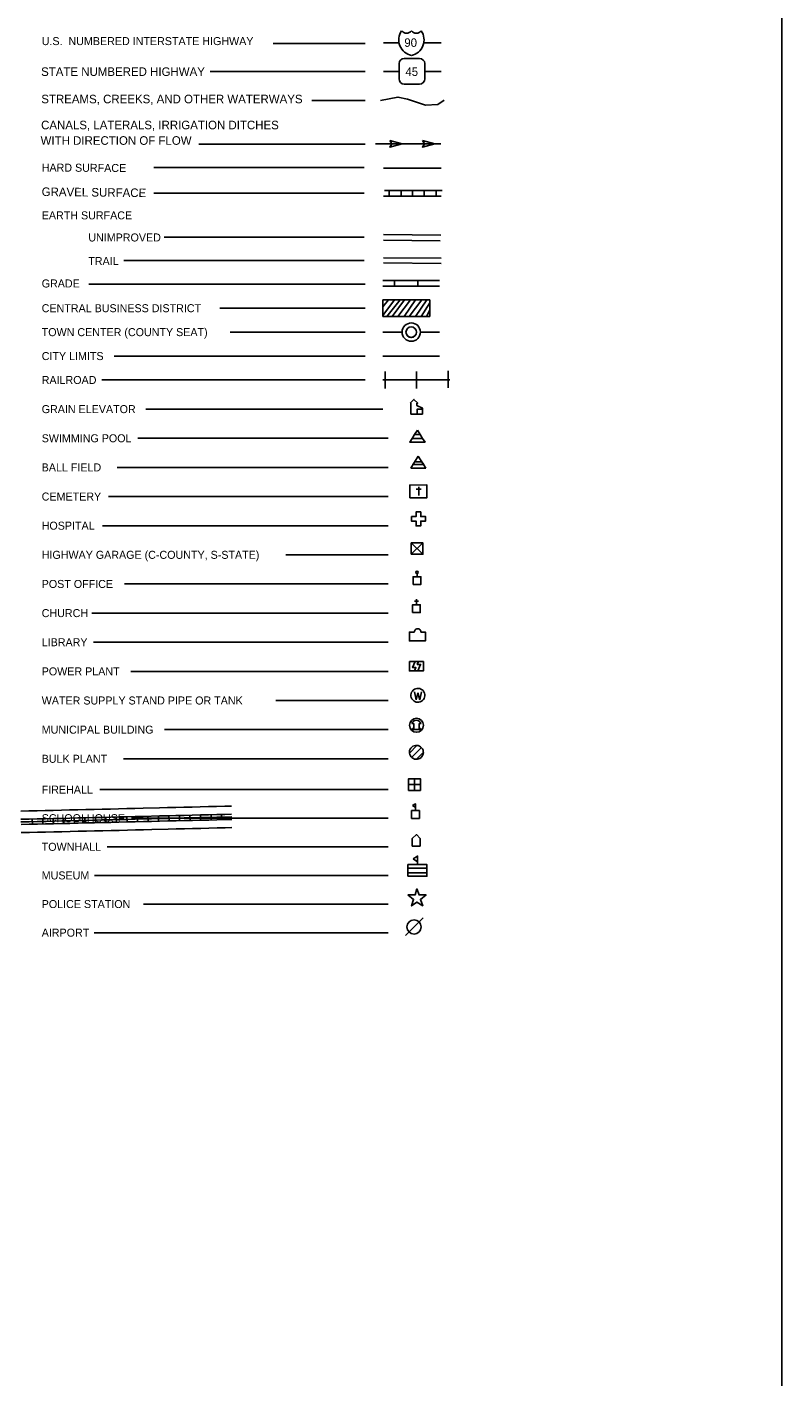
# Model space of a CAD drawing. Extents: x 1958108 to 2320935, y 15676069 to 16284877.
# Drawn here: x 2190598 to 2192909, y 15851798 to 15855933 of the extents above; entities that cross this region are included whole.
import ezdxf

# ---------------------------------------------------------------- set-up
doc = ezdxf.new("R2010")
doc.units = 0
for name, color, linetype in [('L10', 7, 'Continuous'), ('L11', 7, 'Continuous'), ('L13', 7, 'Continuous'), ('L14', 7, 'Continuous'), ('L16', 7, 'Continuous'), ('L17', 7, 'Continuous'), ('L18', 7, 'Continuous'), ('L2', 7, 'Continuous'), ('L21', 7, 'Continuous'), ('L4', 7, 'Continuous'), ('L5', 7, 'Continuous'), ('L6', 7, 'Continuous'), ('L63', 7, 'Continuous'), ('L7', 7, 'Continuous')]:
    doc.layers.add(name, color=color, linetype=linetype)

msp = doc.modelspace()

# ---------------------------------------------------------------- linework, layer by layer
at = {"layer": 'L10'}
for p, q in [((2191687.3, 15854998.5), (2191745.9, 15854998.5)), ((2191802, 15854998.5), (2191860.6, 15854998.5))]:
    msp.add_line(p, q, dxfattribs=at)
at = {"layer": 'L11'}
for p, q in [((2191694.3, 15854825.7), (2191694.3, 15854878.2)), ((2191790.6, 15854825.7), (2191790.6, 15854878.2)), ((2191886.8, 15854827.4), (2191886.8, 15854879.9))]:
    msp.add_line(p, q, dxfattribs=at)
msp.add_lwpolyline([(2191687.3, 15854851.9), (2191892.1, 15854851.9)], dxfattribs=at)
at = {"layer": 'L13'}
for p, q in [((2191351.1, 15855882.7), (2191633.1, 15855882.7)), ((2191158.8, 15855797.2), (2191633.1, 15855797.2)), ((2191469.4, 15855708.2), (2191633.1, 15855708.2)), ((2191124.1, 15855573.9), (2191633.1, 15855573.9)), ((2190985.6, 15855502.8), (2191629.6, 15855502.8)), ((2190985.6, 15855424), (2191629.6, 15855424)), ((2191017.1, 15855289.4), (2191629.6, 15855289.5)), ((2190894.1, 15855218.4), (2191629.6, 15855218.4)), ((2190786.7, 15855145.1), (2191633, 15855145.1)), ((2191188.2, 15855071.8), (2191633, 15855071.8)), ((2191219.9, 15854998.5), (2191633, 15854998.5)), ((2190864.7, 15854925.2), (2191633, 15854925.2)), ((2190826.4, 15854851.9), (2191633, 15854851.9)), ((2190961.6, 15854762.6), (2191687.3, 15854762.7)), ((2190936.5, 15854673.4), (2191703.1, 15854673.4)), ((2190873.2, 15854584.1), (2191703.1, 15854584.1)), ((2190847, 15854494.9), (2191703.1, 15854494.9)), ((2190829.1, 15854405.6), (2191703.1, 15854405.6)), ((2191390, 15854316.4), (2191703.1, 15854316.4)), ((2190895.9, 15854227.1), (2191703.1, 15854227.2)), ((2190795.6, 15854137.9), (2191703.1, 15854137.9)), ((2190801.6, 15854048.6), (2191703.1, 15854048.6)), ((2190915, 15853959.4), (2191703.1, 15853959.4)), ((2191359.6, 15853870.1), (2191703.1, 15853870.1)), ((2191018.2, 15853780.9), (2191703.1, 15853780.9)), ((2190892.9, 15853691.6), (2191703.1, 15853691.6)), ((2190820.1, 15853597.1), (2191703.1, 15853597.1)), ((2190918, 15853509.6), (2191703.1, 15853509.7)), ((2190842.8, 15853422), (2191703.1, 15853422)), ((2190804.6, 15853334.3), (2191703.1, 15853334.3)), ((2190953.8, 15853246.7), (2191703.1, 15853246.7)), ((2190803.4, 15853159), (2191703.1, 15853159))]:
    msp.add_line(p, q, dxfattribs=at)
msp.add_lwpolyline([(2178777, 15861494.5), (2192909.2, 15861494.5), (2192909.2, 15846909.1), (2178777, 15846909.1)], close=True, dxfattribs=at)
at = {"layer": 'L14'}
for p, q in [((2191704.8, 15855097.2), (2191687.3, 15855076.2)), ((2191722.3, 15855097.2), (2191687.4, 15855049.9)), ((2191739.9, 15855097.2), (2191699.6, 15855046.4)), ((2191753.8, 15855097.2), (2191715.4, 15855046.4)), ((2191771.3, 15855097.2), (2191732.8, 15855046.4)), ((2191787.1, 15855097.2), (2191752.1, 15855046.4)), ((2191806.3, 15855097.2), (2191767.8, 15855046.4)), ((2191822.1, 15855097.2), (2191787.1, 15855046.4)), ((2191830.8, 15855088.4), (2191804.6, 15855046.4)), ((2191830.8, 15855065.7), (2191820.3, 15855046.4))]:
    msp.add_line(p, q, dxfattribs=at)
msp.add_lwpolyline([(2191687.3, 15855046.4), (2191687.3, 15855097.2), (2191830.8, 15855097.2), (2191830.8, 15855046.4)], close=True, dxfattribs=at)
at = {"layer": 'L16'}
for p, q in [((2191687.3, 15855156.3), (2191860.6, 15855156.3)), ((2191722.3, 15855138.8), (2191722.3, 15855156.3)), ((2191794.1, 15855138.8), (2191794.1, 15855156.3))]:
    msp.add_line(p, q, dxfattribs=at)
msp.add_lwpolyline([(2191687.3, 15855138.8), (2191860.6, 15855138.8)], dxfattribs=at)
at = {"layer": 'L17'}
for p, q in [((2191689, 15855279.9), (2191862.4, 15855278.2)), ((2191689.2, 15855297.5), (2191864.2, 15855295.7)), ((2191793.5, 15854780.9), (2191793.7, 15854781.1)), ((2191791.9, 15854747.5), (2191808.9, 15854747.5)), ((2191808.9, 15854747.5), (2191808.9, 15854762.4)), ((2191784.3, 15854684.9), (2191776.7, 15854672.9)), ((2191801.3, 15854684.9), (2191808.9, 15854672.9)), ((2191795.7, 15854618.6), (2191772.3, 15854582.2)), ((2191795.7, 15854618.6), (2191819.1, 15854582.2)), ((2191772.3, 15854582.2), (2191819.1, 15854582.2)), ((2191789.3, 15854517.8), (2191804.8, 15854517.8)), ((2191796.8, 15854497.9), (2191796.8, 15854524.3)), ((2191788.9, 15854447.8), (2191788.9, 15854447.9)), ((2191774.4, 15854433.4), (2191774.5, 15854433.4)), ((2191774.2, 15854352.8), (2191809.6, 15854318)), ((2191774.3, 15854318), (2191809.6, 15854352.9)), ((2191791.8, 15854249), (2191791.8, 15854259)), ((2191783.8, 15854174.1), (2191795.8, 15854174.1)), ((2191789.7, 15854163.4), (2191789.7, 15854180.3)), ((2191803.9, 15854079.6), (2191803.9, 15854079.6)), ((2191784, 15853960.9), (2191794.7, 15853960.9)), ((2191796.3, 15853989.6), (2191785.6, 15853989.6)), ((2191789.1, 15853872.3), (2191784.2, 15853896.7)), ((2191794.6, 15853893.7), (2191789.1, 15853872.3)), ((2191794.6, 15853893.7), (2191800.1, 15853872.3)), ((2191800.1, 15853872.3), (2191805.6, 15853896.2)), ((2191781.6, 15853799.8), (2191775.6, 15853799.8)), ((2191775.6, 15853799.8), (2191775.6, 15853799.8)), ((2191781.6, 15853783.9), (2191781.6, 15853799.8)), ((2191804, 15853799.8), (2191798.5, 15853799.8)), ((2191798.5, 15853799.8), (2191798.5, 15853783.9)), ((2191803.8, 15853799.8), (2191803.9, 15853799.9)), ((2191777.6, 15853783.8), (2191777.6, 15853783.9)), ((2191777.6, 15853781.4), (2191777.6, 15853783.9)), ((2191777.6, 15853783.9), (2191781.6, 15853783.9)), ((2191802.5, 15853781.4), (2191777.6, 15853781.4)), ((2191798.5, 15853783.9), (2191802.5, 15853783.9)), ((2191802.5, 15853783.9), (2191802.5, 15853781.4)), ((2191768.4, 15853709.3), (2191791.3, 15853732.3)), ((2191774.9, 15853695.9), (2191805.2, 15853725.8)), ((2191789.3, 15853689.9), (2191811.2, 15853711.8)), ((2191787.2, 15853533.1), (2191787.2, 15853542.1)), ((2191793.4, 15853367.7), (2191793.4, 15853376.3)), ((2191763.9, 15853367.6), (2191764.1, 15853367.7)), ((2191763.9, 15853342.3), (2191763.9, 15853356.9)), ((2191756.3, 15853150), (2191810.5, 15853204.3))]:
    msp.add_line(p, q, dxfattribs=at)
for points in [[(2191770.5, 15854780.9), (2191782, 15854792.3), (2191793.9, 15854780.9), (2191791.4, 15854780.9), (2191791.4, 15854773.7), (2191808.9, 15854765.4), (2191808.9, 15854762.4), (2191791.9, 15854762.4), (2191791.9, 15854747.5), (2191773, 15854747.5), (2191773, 15854780.9)], [(2191792.8, 15854698.3), (2191801.3, 15854684.9), (2191784.3, 15854684.9)], [(2191776.7, 15854672.9), (2191808.9, 15854672.9), (2191816.2, 15854661.5), (2191769.4, 15854661.5)], [(2191784.8, 15854601.6), (2191806.6, 15854601.6), (2191812.1, 15854593.2), (2191779.4, 15854593.1)], [(2191769.4, 15854491.4), (2191822.2, 15854491.4), (2191822.2, 15854530.3), (2191769.4, 15854530.2)], [(2191774.4, 15854433.4), (2191788.9, 15854433.4), (2191788.9, 15854447.9), (2191803.3, 15854447.9), (2191803.3, 15854433.4), (2191817.8, 15854433.4), (2191817.8, 15854419.5), (2191803.3, 15854419.5), (2191803.3, 15854405.1), (2191788.9, 15854405.1), (2191788.9, 15854419.5), (2191774.4, 15854419.5)], [(2191774.3, 15854318), (2191774.2, 15854352.8), (2191809.6, 15854352.9), (2191809.6, 15854318)], [(2191779.9, 15854225.6), (2191779.9, 15854249), (2191803.8, 15854249), (2191803.8, 15854225.6)], [(2191778, 15854139.5), (2191778, 15854163.4), (2191801.4, 15854163.4), (2191801.4, 15854139.5)], [(2191768.4, 15853989.6), (2191785.6, 15853989.6), (2191778, 15853970.9), (2191788.4, 15853970.9), (2191784, 15853960.9), (2191768.4, 15853960.9)], [(2191796.3, 15853989.6), (2191811.1, 15853989.6), (2191811.1, 15853960.9), (2191794.7, 15853960.9), (2191802.7, 15853980.5), (2191792.3, 15853980.5)], [(2191765.7, 15853612.5), (2191765.7, 15853630.4), (2191783.6, 15853630.4), (2191783.6, 15853612.5)], [(2191783.6, 15853612.5), (2191783.6, 15853630.4), (2191802, 15853630.4), (2191802, 15853612.5)], [(2191765.7, 15853594.6), (2191765.7, 15853612.5), (2191783.6, 15853612.5), (2191783.6, 15853594.6)], [(2191783.6, 15853594.6), (2191783.6, 15853612.5), (2191802, 15853612.5), (2191802.1, 15853594.6)], [(2191777.7, 15853548.1), (2191787.2, 15853553.6), (2191787.2, 15853542.1)], [(2191775.3, 15853509.2), (2191775.2, 15853533.1), (2191799.2, 15853533.1), (2191799.2, 15853509.2)], [(2191777.2, 15853424.3), (2191777.2, 15853447.7), (2191789.7, 15853459.6), (2191801.1, 15853447.7), (2191801.1, 15853424.3)], [(2191779.6, 15853385.3), (2191793.4, 15853393.5), (2191793.4, 15853376.3)], [(2191763.9, 15853367.7), (2191821.8, 15853367.7), (2191821.8, 15853356.9), (2191763.9, 15853356.9)], [(2191763.9, 15853331.9), (2191821.8, 15853331.9), (2191821.8, 15853342.3), (2191763.9, 15853342.3)], [(2191763.2, 15853274.5), (2191785.6, 15853274.5), (2191791.6, 15853293), (2191798.1, 15853274.5), (2191819.5, 15853274.6), (2191802.1, 15853261.1), (2191809.1, 15853241.7), (2191791.6, 15853252.6), (2191775.2, 15853240.7), (2191781.2, 15853261.1)]]:
    msp.add_lwpolyline(points, close=True, dxfattribs=at)
for points in [[(2191783.5, 15854079.6), (2191768.3, 15854079.6), (2191768.4, 15854052.7), (2191817.4, 15854052.7), (2191817.4, 15854079.6), (2191803.9, 15854079.6)], [(2191821.8, 15853342.3), (2191821.8, 15853356.9)]]:
    msp.add_lwpolyline(points, dxfattribs=at)
for centre, radius in [((2191774, 15854998.5), 16.1), ((2191791.8, 15854262.8), 3.74), ((2191790.2, 15853794.2), 21.4), ((2191782.7, 15853176.4), 21.7)]:
    msp.add_circle(centre, radius, dxfattribs=at)
for centre, radius, start, end in [((2191793.7, 15854079.9), 10.2, 358.3998, 181.5408), ((2191789.8, 15853795.1), 14.9, 18.8132, 161.5784)]:
    msp.add_arc(centre, radius, start, end, dxfattribs=at)
for centre in [(2191794.5, 15853886.1), (2191789.8, 15853711.4)]:
    msp.add_ellipse(centre, major_axis=(10.7, -18.5), ratio=0.99935, dxfattribs=at)
at = {"layer": 'L18'}
for radius in [28, 16.2]:
    msp.add_circle((2191774, 15854998.5), radius, dxfattribs=at)
at = {"layer": 'L2'}
msp.add_line((2191687.3, 15854925.2), (2191860.6, 15854925.2), dxfattribs=at)
at = {"layer": 'L21'}
for p, q in [((2191689.1, 15855885), (2191737.4, 15855885)), ((2191812.1, 15855885), (2191866.1, 15855885)), ((2191737.1, 15855820.8), (2191737.1, 15855773.8)), ((2191799.8, 15855836.5), (2191752.8, 15855836.5)), ((2191815.4, 15855773.8), (2191815.4, 15855820.8)), ((2191689.1, 15855797.2), (2191737.1, 15855797.2)), ((2191815.4, 15855797.2), (2191866.1, 15855797.2)), ((2191752.8, 15855758.2), (2191799.8, 15855758.2))]:
    msp.add_line(p, q, dxfattribs=at)
for centre, radius, start, end in [((2191784.6, 15855893.7), 48.6, 145.141, 258.091), ((2191759.8, 15855932.9), 18.8, 217.3738, 322.2355), ((2191789.6, 15855932.9), 18.8, 217.7645, 322.6262), ((2191764.8, 15855893.7), 48.6, 281.909, 34.859), ((2191752.7, 15855820.9), 15.7, 90, 180), ((2191799.7, 15855820.9), 15.7, 0, 90), ((2191752.7, 15855773.9), 15.7, 180, 270), ((2191799.7, 15855773.9), 15.7, 270, 0)]:
    msp.add_arc(centre, radius, start, end, dxfattribs=at)
at = {"layer": 'L4'}
msp.add_line((2191689.1, 15855500.6), (2191866.1, 15855500.6), dxfattribs=at)
at = {"layer": 'L5'}
for p, q in [((2191689.1, 15855414.5), (2191865.8, 15855414.5)), ((2191691.8, 15855432), (2191868.6, 15855432.1)), ((2191706.6, 15855414.5), (2191706.6, 15855432)), ((2191743.3, 15855414.5), (2191743.3, 15855432)), ((2191778.3, 15855414.5), (2191778.3, 15855432)), ((2191813.3, 15855414.5), (2191813.3, 15855432)), ((2191850.1, 15855414.6), (2191850.1, 15855432))]:
    msp.add_line(p, q, dxfattribs=at)
at = {"layer": 'L6'}
for p, q in [((2191689, 15855210.4), (2191865.8, 15855208.7)), ((2191689.2, 15855226.4), (2191865.9, 15855224.7))]:
    msp.add_line(p, q, dxfattribs=at)
at = {"layer": 'L63'}
for p, q in [((2190613.9, 15853491.1), (2190613.5, 15853507.2)), ((2190646.1, 15853491.8), (2190645.7, 15853507.9)), ((2190678.3, 15853492.5), (2190677.9, 15853508.6)), ((2190710.5, 15853493.3), (2190710.1, 15853509.5)), ((2190742.7, 15853494.1), (2190742.3, 15853510.2)), ((2190774.9, 15853494.9), (2190774.5, 15853511)), ((2190807.1, 15853495.7), (2190806.8, 15853511.8)), ((2190839.4, 15853496.4), (2190839, 15853512.5)), ((2190871.6, 15853497.2), (2190871.2, 15853513.3)), ((2190903.8, 15853498), (2190903.4, 15853514.1)), ((2190936, 15853498.8), (2190935.6, 15853514.9)), ((2190968.2, 15853499.6), (2190967.8, 15853515.7)), ((2191000.4, 15853500.3), (2191000, 15853516.4)), ((2191032.6, 15853501.1), (2191032.2, 15853517.2)), ((2191064.8, 15853501.9), (2191064.4, 15853518)), ((2191097, 15853502.7), (2191096.6, 15853518.8)), ((2191129.2, 15853503.4), (2191128.8, 15853519.6)), ((2191161.4, 15853504.2), (2191161, 15853520.3)), ((2191193.6, 15853505), (2191193.2, 15853521.1))]:
    msp.add_line(p, q, dxfattribs=at)
for points in [[(2191053, 15853542.7), (2191028, 15853542.1), (2191003, 15853541.5), (2190953, 15853540.3), (2190928.2, 15853539.6), (2190903.2, 15853539), (2190878.2, 15853538.4), (2190853.2, 15853537.8), (2190828.2, 15853537.2), (2190803.2, 15853536.6), (2190778.2, 15853536), (2190753.1, 15853535.4), (2190728.1, 15853534.8), (2190703.1, 15853534.2), (2190678.1, 15853533.6), (2190653.1, 15853533), (2190628.4, 15853532.4), (2190603.4, 15853531.9), (2190578.4, 15853531.4)], [(2191223.5, 15853546.8), (2191203.1, 15853546.3), (2191178.1, 15853545.7), (2191153.1, 15853545.1), (2191128.1, 15853544.5), (2191103.1, 15853543.9), (2191078.1, 15853543.3), (2191053, 15853542.7)], [(2191053.6, 15853517.7), (2191028.6, 15853517.1), (2191003.6, 15853516.5), (2190953.6, 15853515.3), (2190928.8, 15853514.7), (2190903.8, 15853514), (2190878.8, 15853513.4), (2190853.8, 15853512.8), (2190828.8, 15853512.2), (2190803.8, 15853511.6), (2190778.7, 15853511), (2190753.7, 15853510.4), (2190728.7, 15853509.8), (2190703.7, 15853509.2), (2190678.7, 15853508.6), (2190653.7, 15853508), (2190628.9, 15853507.4), (2190603.9, 15853506.9), (2190578.9, 15853506.4)], [(2190579.1, 15853498.4), (2190604.1, 15853498.9), (2190629.1, 15853499.4), (2190653.9, 15853500), (2190678.9, 15853500.6), (2190703.9, 15853501.2), (2190728.9, 15853501.8), (2190753.9, 15853502.4), (2190778.9, 15853503), (2190804, 15853503.6), (2190829, 15853504.2), (2190854, 15853504.8), (2190879, 15853505.4), (2190904, 15853506), (2190929, 15853506.7), (2190953.8, 15853507.3), (2190978.8, 15853507.9), (2191003.8, 15853508.5), (2191028.8, 15853509.1), (2191053.8, 15853509.7)], [(2191054, 15853501.7), (2191029, 15853501.1), (2190979, 15853499.9), (2190954, 15853499.3), (2190929.2, 15853498.7), (2190904.2, 15853498), (2190879.2, 15853497.4), (2190854.2, 15853496.8), (2190829.2, 15853496.2), (2190804.1, 15853495.6), (2190779.1, 15853495), (2190754.1, 15853494.4), (2190729.1, 15853493.8), (2190704.1, 15853493.2), (2190679.1, 15853492.6), (2190654.1, 15853492), (2190629.3, 15853491.4), (2190604.3, 15853490.9), (2190579.2, 15853490.4)], [(2191224.1, 15853521.8), (2191203.7, 15853521.3), (2191178.7, 15853520.7), (2191153.7, 15853520.1), (2191128.7, 15853519.5), (2191103.7, 15853518.9), (2191078.7, 15853518.3), (2191053.6, 15853517.7)], [(2191053.8, 15853509.7), (2191078.9, 15853510.3), (2191103.9, 15853510.9), (2191128.9, 15853511.5), (2191153.9, 15853512.1), (2191178.9, 15853512.7), (2191203.9, 15853513.3), (2191224.3, 15853513.8)], [(2191224.5, 15853505.8), (2191204.1, 15853505.3), (2191179.1, 15853504.7), (2191154.1, 15853504.1), (2191129.1, 15853503.5), (2191104.1, 15853502.9), (2191079, 15853502.3), (2191054, 15853501.7)], [(2191054.7, 15853476.7), (2191029.6, 15853476.1), (2190979.6, 15853474.9), (2190954.6, 15853474.3), (2190929.8, 15853473.7), (2190904.8, 15853473), (2190879.8, 15853472.4), (2190854.8, 15853471.8), (2190829.8, 15853471.2), (2190804.7, 15853470.6), (2190779.7, 15853470), (2190754.7, 15853469.4), (2190729.7, 15853468.8), (2190704.7, 15853468.2), (2190679.7, 15853467.6), (2190654.6, 15853467), (2190629.8, 15853466.4), (2190604.8, 15853465.9), (2190579.7, 15853465.4)], [(2191225.1, 15853480.8), (2191204.7, 15853480.3), (2191179.7, 15853479.7), (2191154.7, 15853479.1), (2191129.7, 15853478.5), (2191104.7, 15853477.9), (2191079.6, 15853477.3), (2191054.6, 15853476.7)]]:
    msp.add_lwpolyline(points, dxfattribs=at)
at = {"layer": 'L7'}
msp.add_line((2191664.8, 15855575.5), (2191864.9, 15855575.5), dxfattribs=at)
msp.add_lwpolyline([(2191679.9, 15855707.5), (2191733.3, 15855718.4), (2191762.8, 15855711.6), (2191817.7, 15855693.5), (2191855, 15855695.4), (2191875.1, 15855708.8)], dxfattribs=at)
for points in [[(2191708.4, 15855585.2), (2191746.6, 15855575.5), (2191708.4, 15855565.3), (2191714.8, 15855575.5)], [(2191808.4, 15855585.2), (2191846.6, 15855575.5), (2191808.4, 15855565.3), (2191814.9, 15855575.5)]]:
    msp.add_lwpolyline(points, close=True, dxfattribs=at)

# ---------------------------------------------------------------- texts
at = {"layer": 'L13'}
for s, height, rotation, p in [('U.S.  NUMBERED INTERSTATE HIGHWAY', 24.51, 0.0004, (2190642.6, 15855877.7)), ('STATE NUMBERED HIGHWAY', 26.261, 0.0004, (2190640.8, 15855783.2)), ('STREAMS, CREEKS, AND OTHER WATERWAYS', 26.26, 0.0004, (2190641.3, 15855699.4)), ('CANALS, LATERALS, IRRIGATION DITCHES', 26.26, 0.0004, (2190640.7, 15855619.8)), ('WITH DIRECTION OF FLOW', 26.26, 0.0004, (2190639.2, 15855572.3)), ('HARD SURFACE', 24.507, 359.6283, (2190642.6, 15855490.5)), ('GRAVEL SURFACE', 26.261, 359.3602, (2190642.4, 15855415.5)), ('EARTH SURFACE', 24.51, 0.0001, (2190642.7, 15855343.9)), ('UNIMPROVED', 24.51, 0.0001, (2190785.3, 15855276.2)), ('TRAIL', 24.51, 0.0001, (2190785.2, 15855204)), ('GRADE', 24.51, 0.0005, (2190642.6, 15855135.3)), ('CENTRAL BUSINESS DISTRICT', 24.51, 0.0005, (2190642.6, 15855059.5)), ('TOWN CENTER (COUNTY SEAT)', 24.51, 0.0005, (2190642.6, 15854986.2)), ('CITY LIMITS', 24.51, 0.0005, (2190642.6, 15854912.9)), ('RAILROAD', 24.51, 0.0005, (2190642.6, 15854839.6)), ('GRAIN ELEVATOR', 24.51, 0.0001, (2190642.6, 15854750.4)), ('SWIMMING POOL', 24.51, 0.0005, (2190642.6, 15854661.1)), ('BALL FIELD', 24.51, 0.0005, (2190642.5, 15854571.9)), ('CEMETERY', 24.51, 0.0005, (2190642.6, 15854482.6)), ('HOSPITAL', 24.51, 0.0005, (2190642.5, 15854393.4)), ('HIGHWAY GARAGE (C-COUNTY, S-STATE)', 24.51, 0.0005, (2190642.6, 15854304.1)), ('POST OFFICE', 24.51, 0.0005, (2190642.6, 15854214.9)), ('CHURCH', 24.51, 0.0005, (2190642.6, 15854125.6)), ('LIBRARY', 24.51, 0.0005, (2190642.6, 15854036.4)), ('POWER PLANT', 24.51, 0.0005, (2190642.6, 15853947.1)), ('WATER SUPPLY STAND PIPE OR TANK', 24.51, 0.0005, (2190642.6, 15853857.9)), ('MUNICIPAL BUILDING', 24.51, 0.0005, (2190642.6, 15853768.6)), ('BULK PLANT', 24.51, 0.0005, (2190642.6, 15853679.4)), ('FIREHALL', 24.51, 0.0005, (2190642.6, 15853584.9)), ('SCHOOLHOUSE', 24.51, 0.0005, (2190642.6, 15853497.4)), ('TOWNHALL', 24.51, 0.0005, (2190642.6, 15853409.7)), ('MUSEUM', 24.51, 0.0005, (2190642.6, 15853322.1)), ('POLICE STATION', 24.51, 0.0005, (2190642.6, 15853234.4)), ('AIRPORT', 24.51, 0.0005, (2190642.6, 15853146.8))]:
    msp.add_text(s, height=height, rotation=rotation, dxfattribs=at).set_placement(p)
at = {"layer": 'L21'}
for s, p in [('90', (2191753, 15855872.4)), ('45', (2191756.3, 15855783.2))]:
    msp.add_text(s, height=26, dxfattribs=at).set_placement(p)

doc.saveas('drawing.dxf')
